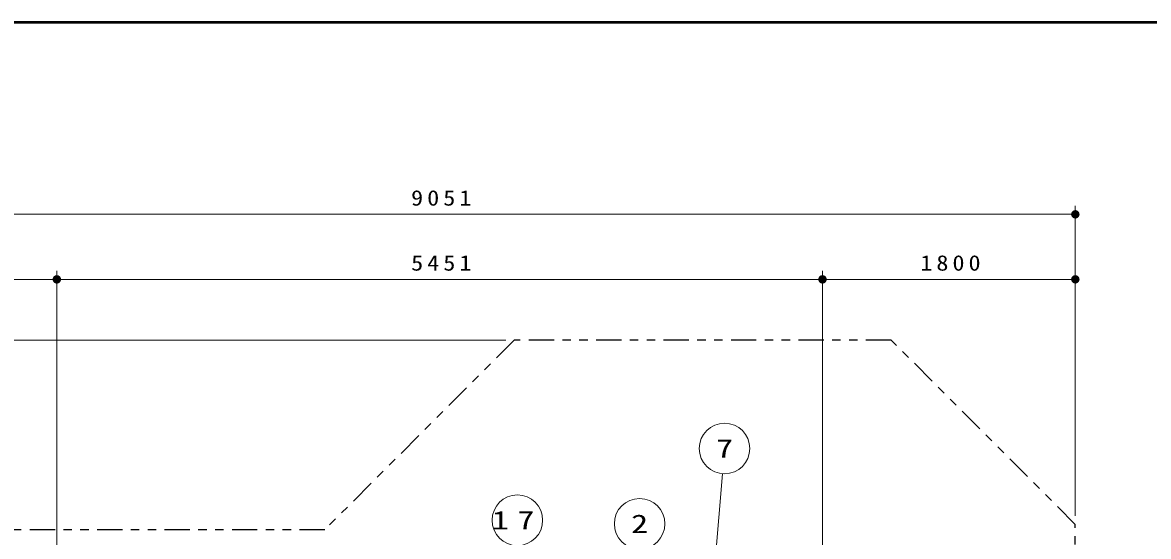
# Model space of a CAD drawing. Units: millimetres on the paper, scale 1:60. Extents: x -385 to 0, y -594 to 267.
# Drawn here: x -308.3 to -174.7, y 206.1 to 267 of the extents above; entities that cross this region are included whole.
import ezdxf
from ezdxf.enums import TextEntityAlignment as Align

# ---------------------------------------------------------------- set-up
doc = ezdxf.new("R2010")
doc.units = ezdxf.units.MM
doc.linetypes.add('USER3', pattern=[8, 3, -1, 1, -1, 1, -1])
doc.layers.add('LY_1', color=7, linetype='Continuous', lineweight=25)
doc.styles.add('ＭＳ ゴシック', font='')
doc.styles.get('ＭＳ ゴシック').set_extended_font_data('MS Gothic')

# ---------------------------------------------------------------- blocks, each defined once
blk = doc.blocks.new('filled_dot')
at = {"color": 0, "linetype": 'Continuous', "lineweight": -2, "const_width": 1.25}
blk.add_lwpolyline([(-0.625, 0, 1), (0.625, 0, 1)], format="xyb", close=True, dxfattribs=at)

msp = doc.modelspace()

# ---------------------------------------------------------------- linework, layer by layer
at = {"layer": 'LY_1', "lineweight": 50}
msp.add_line((0, 267), (-385, 267), dxfattribs=at)
at = {"layer": 'LY_1', "lineweight": 13}
for p, q in [((-183.367, 208.513), (-183.367, 245.265)), ((-334.21, 244.265), (-183.367, 244.265)), ((-334.21, 236.557), (-304.212, 236.557)), ((-304.212, 164.538), (-304.212, 237.557)), ((-304.212, 164.538), (-304.212, 237.557)), ((-304.212, 236.557), (-213.367, 236.557)), ((-213.367, 196.066), (-213.367, 237.557)), ((-213.367, 196.066), (-213.367, 237.557)), ((-213.367, 236.557), (-183.367, 236.557)), ((-183.367, 208.513), (-183.367, 237.557)), ((-250.932, 229.366), (-352.019, 229.366)), ((-250.932, 229.366), (-343.517, 229.366)), ((-225.239, 213.515), (-226.493, 198.684))]:
    msp.add_line(p, q, dxfattribs=at)
at = {"layer": 'LY_1', "linetype": 'USER3'}
msp.add_lwpolyline([(-183.367, 145.111), (-183.367, 207.513), (-205.219, 229.366), (-249.932, 229.366), (-272.426, 206.872), (-316.637, 206.872), (-334.21, 189.298), (-334.21, 137.643), (-316.637, 120.069), (-294.296, 120.069), (-275.662, 101.435), (-275.662, 92.359), (-258.089, 74.786), (-217.063, 74.786), (-199.489, 92.359), (-199.489, 128.988)], close=True, dxfattribs=at)
at = {"layer": 'LY_1', "lineweight": 13}
for centre in [(-224.986, 216.505), (-249.568, 208.004), (-235.062, 207.579)]:
    msp.add_circle(centre, 3, dxfattribs=at)

# ---------------------------------------------------------------- block references
at = {"layer": 'LY_1', "lineweight": 13, "xscale": 0.4, "yscale": 0.4, "rotation": 180}
for p in [(-183.367, 244.265), (-304.212, 236.557), (-213.367, 236.557), (-183.367, 236.557)]:
    msp.add_blockref('filled_dot', p, dxfattribs=at)
at = {"layer": 'LY_1', "lineweight": 13, "xscale": 0.4, "yscale": 0.4}
for p in [(-304.212, 236.557), (-213.367, 236.557)]:
    msp.add_blockref('filled_dot', p, dxfattribs=at)

# ---------------------------------------------------------------- texts
at = {"layer": 'LY_1', "style": 'ＭＳ ゴシック', "width": 1.35}
for s, p in [('7', (-224.986, 216.505)), ('2', (-235.062, 207.579))]:
    msp.add_text(s, height=2.199, dxfattribs=at).set_placement(p, align=Align.MIDDLE_CENTER)
at = {"layer": 'LY_1', "style": 'ＭＳ ゴシック'}
for s, insert, char_height, attachment_point in [('\\T1.33;\\W1.15;9051', (-258.365, 245.265), 1.833, 8), ('\\T1.33;\\W1.15;5451', (-258.362, 237.557), 1.833, 8), ('\\T1.33;\\W1.15;1800', (-197.946, 237.557), 1.833, 8), ('\\T1.5;\\W1.35;17', (-249.568, 208.004), 2.199, 5)]:
    msp.add_mtext(s, dxfattribs=dict(at, insert=insert, char_height=char_height, attachment_point=attachment_point))

doc.saveas('drawing.dxf')
